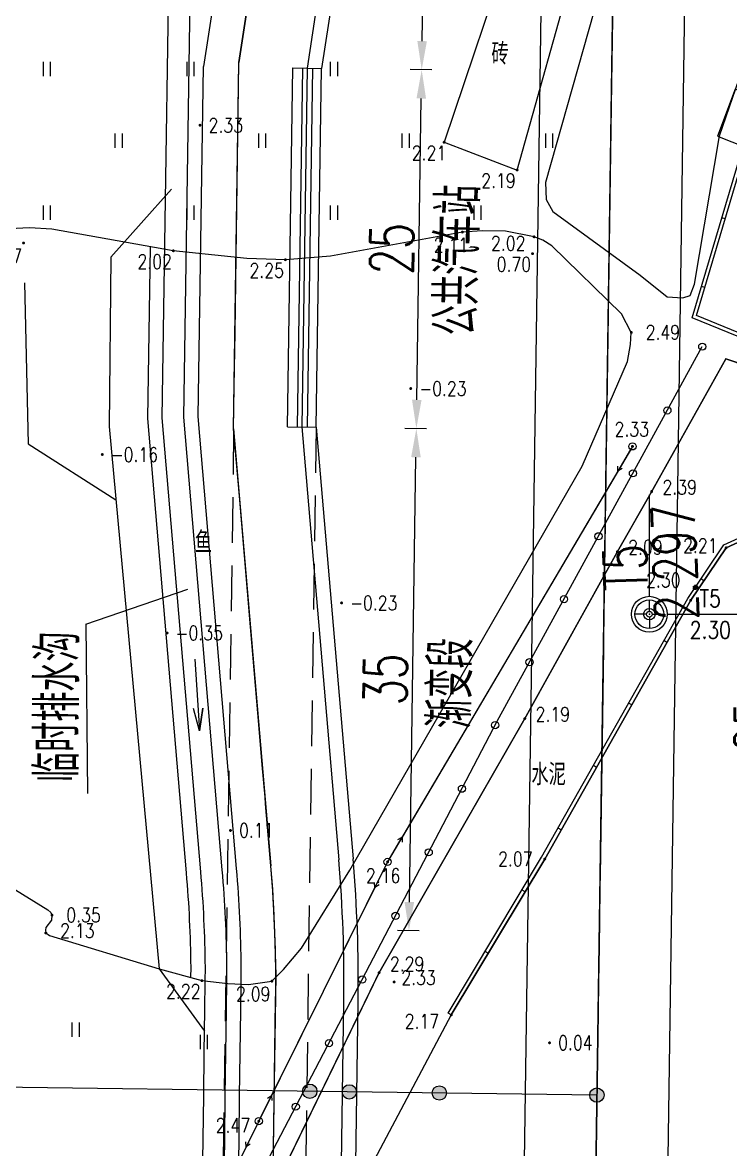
# Model space of a CAD drawing. Extents: x 500036 to 1001740, y 2543128 to 5086681.
# Drawn here: x 500751.7 to 500801.1, y 2544251.9 to 2544330.5 of the extents above; entities that cross this region are included whole.
import ezdxf
from ezdxf.enums import TextEntityAlignment as Align

# ---------------------------------------------------------------- set-up
doc = ezdxf.new("R2010")
doc.units = 0
doc.header["$LTSCALE"] = 0.5
doc.linetypes.add('CENTER', pattern=[50.8, 31.75, -6.35, 6.35, -6.35])
doc.linetypes.add('HIDDEN', pattern=[9.525, 6.35, -3.175])
doc.layers.get('0').update_dxf_attribs({"linetype": 'CONTINUOUS', "lineweight": 5})
doc.layers.get('Defpoints').update_dxf_attribs({"linetype": 'CONTINUOUS'})
for name, color, linetype in [('0-文字', 7, 'CONTINUOUS'), ('1-村民住宅', 7, 'CONTINUOUS'), ('GCD', 8, 'CONTINUOUS'), ('LJBX', 7, 'CONTINUOUS'), ('SPX', 4, 'CONTINUOUS'), ('zhix', 2, 'CONTINUOUS'), ('分隔带', 3, 'CONTINUOUS'), ('图框', 7, 'CONTINUOUS'), ('地形图', 8, 'CONTINUOUS'), ('控制导线点', 7, 'CONTINUOUS'), ('桥梁', 6, 'CONTINUOUS'), ('流水线', 5, 'CONTINUOUS'), ('路基边线', 1, 'CONTINUOUS'), ('路面边线', 7, 'CONTINUOUS')]:
    doc.layers.add(name, color=color, linetype=linetype)
doc.layers.add('标注', color=4, linetype='CONTINUOUS', lineweight=15)
doc.styles.add('HZ', font='romans.shx', dxfattribs={"width": 0.8, "bigfont": 'hztxt.shx'})
doc.styles.get("Standard").update_dxf_attribs({"font": 'simplex1.shx', "width": 0.7, "bigfont": 'hztxt.shx'})
doc.linetypes.add('10421', pattern='A,2,[150,AAA.SHX,S=1,R=0,X=0,Y=1],1e-11', length=2)
doc.dimstyles.new('比例1000', dxfattribs={"dimtxt": 3, "dimasz": 2, "dimexe": 0.8, "dimexo": 0.8, "dimgap": 0.4, "dimtad": 1, "dimdsep": 46, "dimtxsty": 'Standard', "dimcen": 0.09, "dimclrd": 256, "dimclre": 256, "dimclrt": 7, "dimadec": 0, "dimazin": 0, "dimtfac": 1, "dimtix": 1, "dimtmove": 0, "dimatfit": 3, "dimfxl": 0, "dimtolj": 1, "dimtzin": 0, "dimarcsym": 0})

# ---------------------------------------------------------------- blocks, each defined once
blk = doc.blocks.new('*D8')
at = {"layer": 'Defpoints', "color": 0}
for p in [(500779.932, 2544352.156), (500781.437, 2544352.134), (500781.066, 2544327.136)]:
    blk.add_point(p, dxfattribs=at)
at = {"layer": '标注', "lineweight": -2}
for p, q in [((500780.637, 2544352.146), (500779.132, 2544352.168)), ((500779.59, 2544329.159), (500779.902, 2544350.156)), ((500780.266, 2544327.148), (500778.761, 2544327.171))]:
    blk.add_line(p, q, dxfattribs=at)
at = {"layer": '标注'}
for points in [[(500779.569, 2544350.161), (500780.235, 2544350.151), (500779.932, 2544352.156)], [(500779.257, 2544329.164), (500779.924, 2544329.154), (500779.561, 2544327.159)]]:
    blk.add_solid(points, dxfattribs=at)
at = {"layer": '标注', "color": 7, "insert": (500777.846, 2544339.686), "char_height": 3, "attachment_point": 5, "rotation": 89.14939}
blk.add_mtext('\\A1;25', dxfattribs=at)
blk = doc.blocks.new('*D9')
at = {"layer": 'Defpoints', "color": 0}
for p in [(500779.189, 2544302.162), (500780.694, 2544302.139), (500780.175, 2544267.143)]:
    blk.add_point(p, dxfattribs=at)
at = {"layer": '标注', "lineweight": -2}
for p, q in [((500779.894, 2544302.151), (500778.39, 2544302.173)), ((500778.7, 2544269.165), (500779.16, 2544300.162)), ((500779.375, 2544267.155), (500777.87, 2544267.177))]:
    blk.add_line(p, q, dxfattribs=at)
at = {"layer": '标注'}
for points in [[(500778.826, 2544300.167), (500779.493, 2544300.157), (500779.189, 2544302.162)], [(500778.366, 2544269.17), (500779.033, 2544269.16), (500778.67, 2544267.165)]]:
    blk.add_solid(points, dxfattribs=at)
at = {"layer": '标注', "color": 7, "insert": (500777.03, 2544284.692), "char_height": 3, "attachment_point": 5, "rotation": 89.14939}
blk.add_mtext('\\A1;35', dxfattribs=at)
blk = doc.blocks.new('*D11')
at = {"layer": 'Defpoints', "color": 0}
for p in [(500804.951, 2544293.82), (500806.456, 2544293.797), (500806.085, 2544268.8)]:
    blk.add_point(p, dxfattribs=at)
at = {"layer": '标注', "lineweight": -2}
for p, q in [((500805.656, 2544293.809), (500804.151, 2544293.831)), ((500804.61, 2544270.822), (500804.922, 2544291.82)), ((500805.285, 2544268.812), (500803.78, 2544268.834))]:
    blk.add_line(p, q, dxfattribs=at)
at = {"layer": '标注'}
for points in [[(500804.588, 2544291.825), (500805.255, 2544291.815), (500804.951, 2544293.82)], [(500804.277, 2544270.827), (500804.943, 2544270.817), (500804.58, 2544268.822)]]:
    blk.add_solid(points, dxfattribs=at)
at = {"layer": '标注', "color": 7, "insert": (500802.866, 2544281.349), "char_height": 3, "attachment_point": 5, "rotation": 89.14939}
blk.add_mtext('\\A1;25', dxfattribs=at)
blk = doc.blocks.new('*D12')
at = {"layer": 'Defpoints', "color": 0}
for p in [(500779.561, 2544327.159), (500781.066, 2544327.136), (500780.694, 2544302.139)]:
    blk.add_point(p, dxfattribs=at)
at = {"layer": '标注', "lineweight": -2}
for p, q in [((500780.266, 2544327.148), (500778.761, 2544327.171)), ((500779.219, 2544304.161), (500779.531, 2544325.159)), ((500779.894, 2544302.151), (500778.39, 2544302.173))]:
    blk.add_line(p, q, dxfattribs=at)
at = {"layer": '标注'}
for points in [[(500779.198, 2544325.164), (500779.864, 2544325.154), (500779.561, 2544327.159)], [(500778.886, 2544304.166), (500779.552, 2544304.156), (500779.189, 2544302.162)]]:
    blk.add_solid(points, dxfattribs=at)
at = {"layer": '标注', "color": 7, "insert": (500777.475, 2544314.688), "char_height": 3, "attachment_point": 5, "rotation": 89.14939}
blk.add_mtext('\\A1;25', dxfattribs=at)
blk = doc.blocks.new('*D18')
at = {"layer": 'Defpoints', "color": 0, "linetype": 'ByBlock'}
for p in [(500795.244, 2544494.72), (500765.209, 2544215.553), (500795.314, 2544209.967), (500817.01, 2544201.398), (500790.911, 2544194.774)]:
    blk.add_point(p, dxfattribs=at)
at = {"layer": '标注', "linetype": 'ByBlock', "lineweight": -2}
blk.add_arc((500791.109, 2544208.475), 4.461, 10.6219, 63.26726, dxfattribs=at)
at = {"layer": '标注', "linetype": 'ByBlock'}
for points in [[(500793.037, 2544212.136), (500793.195, 2544212.784), (500791.174, 2544212.936)], [(500795.827, 2544209.284), (500795.161, 2544209.311), (500795.413, 2544207.299)]]:
    blk.add_solid(points, dxfattribs=at)
at = {"layer": '标注', "color": 7, "linetype": 'ByBlock', "insert": (500796.193, 2544212.299), "char_height": 3, "attachment_point": 5, "rotation": 306.94458}
blk.add_mtext('\\A1;104°', dxfattribs=at)
blk = doc.blocks.new('*D33')
at = {"layer": 'Defpoints', "color": 0}
for p in [(500795.428, 2544508.137), (500796.374, 2544402.498), (500771.353, 2544398.58), (500816.348, 2544397.93), (500790.78, 2544186.224)]:
    blk.add_point(p, dxfattribs=at)
at = {"layer": '标注', "lineweight": -2}
blk.add_arc((500793.842, 2544398.255), 4.941, 22.52563, 65.82001, dxfattribs=at)
at = {"layer": '标注'}
for points in [[(500795.793, 2544402.438), (500795.938, 2544403.088), (500793.913, 2544403.196)], [(500798.733, 2544400.211), (500798.078, 2544400.086), (500798.782, 2544398.184)]]:
    blk.add_solid(points, dxfattribs=at)
at = {"layer": '标注', "color": 7, "insert": (500798.748, 2544403.022), "char_height": 3, "attachment_point": 5, "rotation": 314.17282}
blk.add_mtext('\\A1;90°', dxfattribs=at)
blk = doc.blocks.new('控制导线点')
at = {"layer": '控制导线点'}
for p, q in [((500962.192, 2543568.346, 3.298), (500962.192, 2543569.946)), ((500961.792, 2543567.946, 3.298), (500960.192, 2543567.946)), ((500962.192, 2543567.546, 3.298), (500962.192, 2543565.946)), ((500962.592, 2543567.946, 3.298), (500964.192, 2543567.946))]:
    blk.add_line(p, q, dxfattribs=at)
for centre, radius in [((500962.192, 2543567.946), 2.5), ((500962.192, 2543567.946), 2), ((500962.192, 2543567.946, 3.298), 0.4)]:
    blk.add_circle(centre, radius, dxfattribs=at)
blk = doc.blocks.new('GC200')
at = {"linetype": 'Continuous', "const_width": 0.2, "flags": 128}
blk.add_lwpolyline([(-0.1, 0, 1), (0.1, 0, 1)], format="xyb", close=True, dxfattribs=at)
blk = doc.blocks.new('gc117')
blk.add_circle((0, 0), 0.8)
blk.add_point((0, 0))
blk = doc.blocks.new('gc170')
at = {"linetype": 'Continuous'}
blk.add_circle((0, 0), 0.5, dxfattribs=at)
blk = doc.blocks.new('gc121')
for p, q in [((-0.5, -1), (-0.5, 1)), ((0.5, -1), (0.5, 1))]:
    blk.add_line(p, q)
blk = doc.blocks.new('gc013b')
at = {"linetype": 'Continuous'}
blk.add_line((0.5, 0), (4, 0), dxfattribs=at)
at = {"linetype": 'Continuous', "flags": 128}
blk.add_lwpolyline([(3.39, 0.35), (4, 0), (3.39, -0.35)], dxfattribs=at)

msp = doc.modelspace()

# ---------------------------------------------------------------- hatches: boundary and pattern name
at = {"layer": '路面边线'}
h = msp.add_hatch(color=256, dxfattribs=at)
edge = h.paths.add_edge_path()
edge.add_arc((500771.765, 2544255.977), 0.5, 0, 360)
h = msp.add_hatch(color=256, dxfattribs=at)
edge = h.paths.add_edge_path()
edge.add_arc((500774.518, 2544255.936), 0.5, 0, 360)
h = msp.add_hatch(color=256, dxfattribs=at)
edge = h.paths.add_edge_path()
edge.add_arc((500780.79, 2544255.857), 0.5, 0, 360)
h = msp.add_hatch(color=256, dxfattribs=at)
edge = h.paths.add_edge_path()
edge.add_arc((500791.766, 2544255.711), 0.5, 0, 360)

# ---------------------------------------------------------------- linework, layer by layer
at = {"layer": '1-村民住宅', "linetype": 'ByBlock'}
for p, q in [((500775.368, 2544345.322), (500772.573, 2544327.259)), ((500772.212, 2544302.259), (500774.781, 2544272.185))]:
    msp.add_line(p, q, dxfattribs=at)
msp.add_arc((500675.144, 2544263.672), 100, 359.17249, 4.88358, dxfattribs=at)
at = {"layer": 'LJBX', "flags": 128}
for points in [[(500768.645, 2544276.472), (500768.453, 2544278.724), (500768.237, 2544281.264), (500767.634, 2544288.345), (500767.211, 2544293.303), (500766.858, 2544297.448), (500766.459, 2544302.129), (500766.501, 2544305.057), (500766.557, 2544308.871), (500766.633, 2544314.154), (500766.828, 2544327.67), (500769.934, 2544347.908), (500770.531, 2544353.569), (500770.815, 2544361.334)], [(500769.193, 2544249.094), (500769.237, 2544252.094), (500769.28, 2544255.093), (500769.323, 2544258.093), (500769.367, 2544261.093), (500769.41, 2544264.092), (500769.335, 2544267.007), (500769.177, 2544270.07), (500768.938, 2544273.04), (500768.684, 2544276.014), (500768.645, 2544276.472)]]:
    msp.add_lwpolyline(points, dxfattribs=at)
at = {"layer": 'SPX'}
msp.add_line((500766.944, 2544344.251), (500764.357, 2544327.392), dxfattribs=at)
at = {"layer": 'SPX', "flags": 128}
for points in [[(500765.487, 2544225.378), (500765.503, 2544226.645), (500765.541, 2544229.645), (500765.58, 2544232.645), (500765.618, 2544235.644), (500765.657, 2544238.644), (500765.695, 2544241.644), (500765.721, 2544243.644), (500765.759, 2544246.644), (500765.797, 2544249.643), (500765.836, 2544252.643), (500765.874, 2544255.643), (500765.913, 2544258.643), (500765.951, 2544261.642), (500765.977, 2544263.642), (500765.989, 2544264.623, 0.018694), (500765.664, 2544271.406), (500762.976, 2544302.958), (500763.669, 2544347.412)], [(500763.993, 2544225.838), (500764.003, 2544226.664), (500764.042, 2544229.664), (500764.08, 2544232.664), (500764.118, 2544235.664), (500764.157, 2544238.663), (500764.195, 2544241.663), (500764.221, 2544243.663), (500764.259, 2544246.663), (500764.298, 2544249.662), (500764.336, 2544252.662), (500764.374, 2544255.662), (500764.413, 2544258.662), (500764.451, 2544261.662), (500764.477, 2544263.661), (500764.489, 2544264.625, 0.018645), (500764.17, 2544271.278), (500761.475, 2544302.906), (500762.162, 2544346.973)], [(500766.797, 2544249.63), (500766.836, 2544252.63), (500766.874, 2544255.63), (500766.913, 2544258.63), (500766.951, 2544261.629), (500766.977, 2544263.629), (500766.989, 2544264.622, 0.018725), (500766.661, 2544271.491), (500763.977, 2544302.993), (500764.357, 2544327.392)], [(500763.48, 2544263.897), (500763.489, 2544264.626, 0.018612), (500763.173, 2544271.193), (500760.475, 2544302.871), (500760.661, 2544314.828)]]:
    msp.add_lwpolyline(points, format="xyb", dxfattribs=at)
for points in [[(500762.118, 2544318.85), (500757.891, 2544314.095), (500757.774, 2544302.309), (500761.261, 2544264.504), (500764.432, 2544260.162)], [(500763.993, 2544225.838), (500764.003, 2544226.664), (500764.042, 2544229.664), (500764.08, 2544232.664), (500764.118, 2544235.664), (500764.157, 2544238.663), (500764.195, 2544241.663), (500764.221, 2544243.663), (500764.259, 2544246.663), (500764.298, 2544249.662), (500764.336, 2544252.662), (500764.374, 2544255.662), (500764.413, 2544258.662), (500764.451, 2544261.662), (500764.477, 2544263.661)], [(500765.487, 2544225.378), (500765.503, 2544226.645), (500765.541, 2544229.645), (500765.58, 2544232.645), (500765.618, 2544235.644), (500765.657, 2544238.644), (500765.695, 2544241.644), (500765.721, 2544243.644), (500765.759, 2544246.644), (500765.797, 2544249.643), (500765.836, 2544252.643), (500765.874, 2544255.643), (500765.913, 2544258.643), (500765.951, 2544261.642), (500765.977, 2544263.642)]]:
    msp.add_lwpolyline(points, dxfattribs=at)
at = {"layer": 'zhix', "linetype": 'CENTER', "flags": 128}
msp.add_lwpolyline([(500790.911, 2544194.774), (500795.244, 2544494.72)], dxfattribs=at)
at = {"layer": '分隔带'}
for p, q in [((500774.64, 2544347.268), (500771.573, 2544327.274)), ((500771.214, 2544302.273), (500773.785, 2544272.1))]:
    msp.add_line(p, q, dxfattribs=at)
at = {"layer": '分隔带', "flags": 128}
for points in [[(500786.153, 2544211.031), (500790.244, 2544494.788, 0.000002), (500790.244, 2544494.795, 0.032339), (500786.259, 2544633.817, -0.016221), (500780.433, 2544704.373)], [(500796.153, 2544211.031), (500800.243, 2544494.643, 0.032342), (500790.232, 2544634.275, -0.016221), (500784.428, 2544704.573)]]:
    msp.add_lwpolyline(points, format="xyb", dxfattribs=at)
msp.add_lwpolyline([(500773.296, 2544204.216), (500774.134, 2544262.242)], dxfattribs=at)
at = {"layer": '分隔带'}
msp.add_arc((500675.144, 2544263.672), 99, 359.17249, 4.88358, dxfattribs=at)
at = {"layer": '图框'}
msp.add_line((500771.573, 2544327.274), (500771.214, 2544302.273), dxfattribs=at)
at = {"layer": '地形图', "color": 1, "linetype": 'Continuous'}
msp.add_line((500790.78, 2544186.224), (500795.428, 2544508.137), dxfattribs=at)
at = {"layer": '地形图', "linetype": 'Continuous'}
for p, q in [((500800.713, 2544316.775), (500800.473, 2544316.846)), ((500799.295, 2544311.98), (500799.055, 2544312.051)), ((500793.233, 2544299.193), (500778.199, 2544273.685)), ((500799.219, 2544291.545), (500799.012, 2544291.685)), ((500796.673, 2544289.22), (500802.673, 2544289.22)), ((500796.651, 2544287.259), (500796.434, 2544287.382)), ((500794.195, 2544282.904), (500793.977, 2544283.027)), ((500791.738, 2544278.549), (500791.521, 2544278.672)), ((500789.282, 2544274.194), (500789.064, 2544274.317)), ((500776.294, 2544270.171), (500769.101, 2544255.688)), ((500786.764, 2544269.875), (500786.55, 2544270.003)), ((500784.194, 2544265.586), (500783.98, 2544265.714)), ((500781.624, 2544261.297), (500781.41, 2544261.426)), ((500767.328, 2544252.102), (500752.764, 2544222.485))]:
    msp.add_line(p, q, dxfattribs=at)
at = {"layer": '地形图', "color": 1, "linetype": 'Continuous', "flags": 128}
msp.add_lwpolyline([(500790.755, 2544184.474), (500795.453, 2544509.887)], dxfattribs=at)
at = {"layer": '地形图', "linetype": '10421', "flags": 128}
for points, elevation in [([(500862.838, 2544383.764), (500849.873, 2544390.808), (500846.912, 2544392.003), (500842.435, 2544393.883), (500835.403, 2544396.489), (500825.81, 2544400.481), (500824.724, 2544400.999), (500823.871, 2544401.529), (500818.49, 2544405.717), (500817.006, 2544406.688), (500815.89, 2544407.249), (500809.774, 2544409.971), (500809.046, 2544410.1), (500808.301, 2544409.864), (500798.477, 2544400.156), (500787.89, 2544390.853), (500778.257, 2544382.405), (500775.173, 2544378.497), (500773.533, 2544375.484), (500772.246, 2544372.09), (500769.999, 2544365.918), (500769.488, 2544362.749), (500769.488, 2544362.749), (500769.295, 2544359.961), (500770.766, 2544350.915), (500771.216, 2544349.569), (500771.6, 2544348.604), (500772.591, 2544347.544), (500774.264, 2544346.135), (500779.556, 2544342.391), (500782.14, 2544340.686), (500791.823, 2544336.314), (500792.144, 2544335.952), (500792.361, 2544335.45), (500792.415, 2544334.807), (500792.291, 2544333.852), (500788.186, 2544319.304), (500788.225, 2544318.119), (500788.69, 2544317.289), (500794.793, 2544312.859), (500796.661, 2544311.334), (500797.758, 2544311.271), (500798.257, 2544311.43), (500798.573, 2544312.214), (500800.317, 2544322.567), (500801.915, 2544327.216), (500803.487, 2544330.264), (500805.737, 2544333.583), (500810.47, 2544342.214), (500812.261, 2544345.879), (500816.075, 2544354.173), (500816.626, 2544354.829), (500817.243, 2544355.253), (500817.843, 2544355.272), (500818.449, 2544355.084), (500821.652, 2544353.077), (500822.948, 2544352.146), (500824.781, 2544350.778), (500829.43, 2544346.803), (500830.76, 2544346.134), (500832.047, 2544346.373), (500833.135, 2544347.072), (500834.942, 2544348.807), (500842.144, 2544356.272), (500843.276, 2544357.582), (500843.495, 2544358.056), (500843.632, 2544358.703), (500843.678, 2544359.499), (500843.244, 2544360.556), (500842.881, 2544361.615), (500843.064, 2544362.655), (500844.286, 2544363.97), (500845.886, 2544365.64), (500847.142, 2544366.099), (500852.175, 2544367.081), (500856.478, 2544368.293), (500859.066, 2544369.285), (500864.395, 2544371.777), (500866.668, 2544373.947), (500867.522, 2544378.827), (500866.35, 2544381.545), (500864.57, 2544383.045)], 1.608), ([(500794.166, 2544308.858), (500793.474, 2544310.152), (500788.617, 2544314.888), (500787.996, 2544315.299), (500787.392, 2544315.522), (500785.404, 2544315.911), (500783.764, 2544315.928), (500782.399, 2544315.851), (500773.205, 2544314.178), (500770.064, 2544313.924), (500767.382, 2544314.008), (500762.255, 2544314.546), (500753.797, 2544316.043), (500752.228, 2544316.146), (500750.86, 2544316.069), (500748.69, 2544315.339), (500738.035, 2544310.482), (500736.376, 2544309.4), (500734.944, 2544308.9), (500733.932, 2544308.058), (500733.523, 2544306.839), (500733.726, 2544305.309), (500734.049, 2544303.965), (500734.96, 2544302.132), (500737.754, 2544296.978), (500739.5, 2544294.697), (500740.741, 2544293.239), (500741.505, 2544292.64), (500744.896, 2544290.803), (500745.862, 2544290.134), (500747.253, 2544289.086), (500748.892, 2544287.557), (500749.484, 2544286.617), (500749.688, 2544285.893), (500749.787, 2544285.067), (500749.837, 2544284.269), (500749.796, 2544283.095), (500749.061, 2544279.188), (500747.9, 2544273.245), (500747.933, 2544272.493), (500748.146, 2544272.107), (500748.497, 2544271.717), (500753.518, 2544268.632), (500753.716, 2544268.445), (500753.799, 2544268.25), (500753.774, 2544267.901), (500753.375, 2544267.401), (500753.354, 2544267.211), (500753.37, 2544267.01), (500753.623, 2544266.822), (500761.261, 2544264.504), (500764.247, 2544263.687), (500766.062, 2544263.477), (500767.491, 2544263.419), (500769.122, 2544263.649), (500769.938, 2544264.462), (500771.183, 2544265.955), (500774.557, 2544271.388), (500790.732, 2544299.541), (500793.908, 2544306.822), (500794.102, 2544308.015)], 2.492)]:
    msp.add_lwpolyline(points, close=True, dxfattribs=dict(at, elevation=elevation))
at = {"layer": '地形图', "linetype": 'Continuous', "elevation": 1.925, "flags": 128}
msp.add_lwpolyline([(500790.373, 2544335.016), (500785.98, 2544336.533), (500781.124, 2544322.113), (500786.21, 2544320.176)], close=True, dxfattribs=at)
at = {"layer": '地形图', "linetype": 'Continuous'}
msp.add_lwpolyline([(500801.41, 2544325.81), (500800.17, 2544322.53), (500802.18, 2544321.74), (500803.42, 2544325.02)], close=True, dxfattribs=at)
at = {"layer": '地形图', "linetype": 'Continuous', "flags": 128}
for points in [[(500808.665, 2544304.383), (500809.062, 2544305.537), (500798.415, 2544309.885), (500801.952, 2544321.848)], [(500752.266, 2544219.449), (500784.829, 2544281.778), (500799.113, 2544307.868)], [(500794.248, 2544300.916), (500777.184, 2544271.962), (500768.211, 2544253.897), (500751.881, 2544220.69)], [(500781.41, 2544261.426), (500787.92, 2544272.289), (500798.094, 2544290.326), (500800.608, 2544294.049), (500802.395, 2544294.871), (500804.775, 2544294.943), (500808.632, 2544293.664)], [(500781.624, 2544261.297), (500788.136, 2544272.163), (500798.307, 2544290.194), (500800.776, 2544293.851), (500802.453, 2544294.623), (500804.738, 2544294.692), (500808.553, 2544293.427)]]:
    msp.add_lwpolyline(points, dxfattribs=at)
at = {"layer": '地形图', "linetype": 'Continuous', "elevation": 2.576, "flags": 128}
msp.add_lwpolyline([(500808.901, 2544304.302), (500809.375, 2544305.679), (500798.718, 2544310.031), (500802.192, 2544321.777)], dxfattribs=at)
at = {"layer": '地形图', "linetype": 'Continuous', "const_width": 0.1, "flags": 128}
for points in [[(500795.588, 2544297.774), (500800.754, 2544307.018), (500808.155, 2544304.536)], [(500696.807, 2544207.731), (500724.694, 2544206.072), (500742.489, 2544205.023), (500743.923, 2544206.103), (500745.161, 2544207.557), (500752.359, 2544218.178), (500763.399, 2544237.074), (500776.595, 2544264.245), (500786.745, 2544281.949), (500793.199, 2544293.581), (500795.588, 2544297.774)]]:
    msp.add_lwpolyline(points, dxfattribs=at)
at = {"layer": '地形图', "linetype": '10421', "flags": 128}
msp.add_lwpolyline([(500808.553, 2544293.427), (500804.738, 2544294.692), (500802.453, 2544294.623), (500800.776, 2544293.851), (500798.307, 2544290.194), (500788.136, 2544272.163), (500781.624, 2544261.297), (500770.485, 2544240.309), (500763.73, 2544227.17), (500762.666, 2544225.426)], dxfattribs=at)
at = {"layer": '控制导线点'}
msp.add_line((500795.423, 2544290.47, -3.223), (500795.423, 2544297.55, -3.223), dxfattribs=at)
at = {"layer": '桥梁', "color": 7}
for p, q in [((500751.874, 2544312.317), (500752.131, 2544301.097)), ((500752.131, 2544301.097), (500758.246, 2544297.187)), ((500756.165, 2544288.537), (500763.276, 2544290.973)), ((500756.165, 2544288.537), (500756.281, 2544276.731))]:
    msp.add_line(p, q, dxfattribs=at)
at = {"layer": '流水线', "flags": 128}
msp.add_lwpolyline([(500763.759, 2544286.09), (500764.09, 2544281.101), (500764.318, 2544282.684), (500764.09, 2544281.101), (500763.654, 2544282.641)], dxfattribs=at)
at = {"layer": '路基边线'}
for p, q in [((500769.945, 2544347.988), (500766.828, 2544327.67)), ((500766.459, 2544302.129), (500769.052, 2544271.697)), ((500768.519, 2544202.403), (500769.384, 2544262.311))]:
    msp.add_line(p, q, dxfattribs=at)
at = {"layer": '路基边线', "linetype": 'HIDDEN'}
msp.add_line((500766.459, 2544302.129), (500765.025, 2544202.836), dxfattribs=at)
at = {"layer": '路基边线', "flags": 128}
msp.add_lwpolyline([(500766.459, 2544302.129), (500766.828, 2544327.67)], dxfattribs=at)
at = {"layer": '路基边线'}
msp.add_arc((500675.144, 2544263.672), 94.25, 359.17249, 4.88358, dxfattribs=at)
at = {"layer": '路面边线'}
for p, q in [((500770.573, 2544327.288), (500772.573, 2544327.26)), ((500770.214, 2544302.288), (500772.214, 2544302.259)), ((500791.766, 2544255.711), (500738.217, 2544256.423))]:
    msp.add_line(p, q, dxfattribs=at)
at = {"layer": '路面边线', "linetype": 'HIDDEN'}
msp.add_line((500772.212, 2544302.259), (500770.771, 2544202.526), dxfattribs=at)
at = {"layer": '路面边线', "flags": 128}
for points in [[(500770.214, 2544302.288), (500770.573, 2544327.288)], [(500770.914, 2544302.278), (500771.273, 2544327.278)], [(500771.614, 2544302.268), (500771.973, 2544327.268)], [(500772.212, 2544302.262), (500772.573, 2544327.26)], [(500772.214, 2544302.259), (500772.573, 2544327.26)], [(500774.34, 2544207.264), (500775.134, 2544262.228)]]:
    msp.add_lwpolyline(points, dxfattribs=at)
at = {"layer": '路面边线'}
for centre in [(500771.765, 2544255.977), (500774.518, 2544255.936), (500780.79, 2544255.857), (500791.766, 2544255.711)]:
    msp.add_circle(centre, 0.5, dxfattribs=at)

# ---------------------------------------------------------------- block references
at = {"layer": '地形图', "linetype": 'Continuous', "xscale": 0.5, "yscale": 0.5}
for name, p in [('gc121', (500753.458, 2544327.215)), ('gc121', (500763.458, 2544327.215)), ('gc121', (500773.458, 2544327.215)), ('gc121', (500758.458, 2544322.215)), ('gc121', (500768.458, 2544322.215)), ('gc121', (500778.458, 2544322.215)), ('gc121', (500788.458, 2544322.215)), ('gc121', (500753.458, 2544317.215)), ('gc121', (500763.458, 2544317.215)), ('gc121', (500773.458, 2544317.215)), ('gc121', (500783.458, 2544317.215)), ('gc170', (500794.248, 2544300.916)), ('gc117', (500795.423, 2544289.22, 2.297)), ('gc170', (500777.184, 2544271.962)), ('gc121', (500755.463, 2544260.261)), ('gc121', (500764.39, 2544259.412)), ('gc170', (500768.211, 2544253.897))]:
    msp.add_blockref(name, p, dxfattribs=at)
at = {"layer": '地形图', "linetype": 'Continuous'}
ref = msp.add_blockref('GC200', (500764.112, 2544323.296, 2.33), dxfattribs=dict(at, xscale=0.5, yscale=0.5, zscale=0.5))
ref.add_attrib('height', '2.33', dxfattribs={"layer": 'GCD', "linetype": 'Continuous', "height": 1, "style": 'HZ', "width": 0.8}).set_placement((500764.712, 2544323.296, 2.33), align=Align.MIDDLE_LEFT)
ref = msp.add_blockref('GC200', (500781.124, 2544322.113, 2.207), dxfattribs=dict(at, xscale=0.5, yscale=0.5, zscale=0.5))
ref.add_attrib('height', '2.21', dxfattribs={"layer": 'GCD', "linetype": 'Continuous', "height": 1, "style": 'HZ', "width": 0.8}).set_placement((500778.874, 2544321.363, 2.21), align=Align.MIDDLE_LEFT)
ref = msp.add_blockref('GC200', (500786.21, 2544320.176, 2.19), dxfattribs=dict(at, xscale=0.5, yscale=0.5, zscale=0.5))
ref.add_attrib('height', '2.19', dxfattribs={"layer": 'GCD', "linetype": 'Continuous', "height": 1, "style": 'HZ', "width": 0.8}).set_placement((500783.71, 2544319.426, 2.19), align=Align.MIDDLE_LEFT)
ref = msp.add_blockref('GC200', (500782.399, 2544315.851, 2.111), dxfattribs=dict(at, xscale=0.5, yscale=0.5, zscale=0.5))
ref.add_attrib('height', '2.11', dxfattribs={"layer": 'GCD', "linetype": 'Continuous', "height": 1, "style": 'HZ', "width": 0.8}).set_placement((500780.399, 2544314.951, 2.11), align=Align.MIDDLE_LEFT)
ref = msp.add_blockref('GC200', (500751.817, 2544315.09, 0.768), dxfattribs=dict(at, xscale=0.5, yscale=0.5, zscale=0.5))
ref.add_attrib('height', '0.77', dxfattribs={"layer": 'GCD', "linetype": 'Continuous', "height": 1, "style": 'HZ', "width": 0.8}).set_placement((500749.317, 2544314.19, 0.77), align=Align.MIDDLE_LEFT)
ref = msp.add_blockref('GC200', (500787.392, 2544315.522, 2.023), dxfattribs=dict(at, xscale=0.5, yscale=0.5, zscale=0.5))
ref.add_attrib('height', '2.02', dxfattribs={"layer": 'GCD', "linetype": 'Continuous', "height": 1, "style": 'HZ', "width": 0.8}).set_placement((500784.392, 2544315.072, 2.02), align=Align.MIDDLE_LEFT)
ref = msp.add_blockref('GC200', (500762.255, 2544314.546, 2.024), dxfattribs=dict(at, xscale=0.5, yscale=0.5, zscale=0.5))
ref.add_attrib('height', '2.02', dxfattribs={"layer": 'GCD', "linetype": 'Continuous', "height": 1, "style": 'HZ', "width": 0.8}).set_placement((500759.755, 2544313.796, 2.02), align=Align.MIDDLE_LEFT)
ref = msp.add_blockref('GC200', (500787.285, 2544314.349, 0.701), dxfattribs=dict(at, xscale=0.5, yscale=0.5, zscale=0.5))
ref.add_attrib('height', '0.70', dxfattribs={"layer": 'GCD', "linetype": 'Continuous', "height": 1, "style": 'HZ', "width": 0.8}).set_placement((500784.785, 2544313.599, 0.7), align=Align.MIDDLE_LEFT)
ref = msp.add_blockref('GC200', (500770.064, 2544313.924, 2.251), dxfattribs=dict(at, xscale=0.5, yscale=0.5, zscale=0.5))
ref.add_attrib('height', '2.25', dxfattribs={"layer": 'GCD', "linetype": 'Continuous', "height": 1, "style": 'HZ', "width": 0.8}).set_placement((500767.564, 2544313.174, 2.25), align=Align.MIDDLE_LEFT)
ref = msp.add_blockref('GC200', (500794.166, 2544308.858, 2.492), dxfattribs=dict(at, xscale=0.5, yscale=0.5, zscale=0.5))
ref.add_attrib('height', '2.49', dxfattribs={"layer": 'GCD', "linetype": 'Continuous', "height": 1, "style": 'HZ', "width": 0.8}).set_placement((500795.166, 2544308.858, 2.49), align=Align.MIDDLE_LEFT)
at = {"layer": '地形图', "linetype": 'Continuous', "yscale": 0.5}
for name, p, xscale, rotation in [('gc170', (500799.113, 2544307.868), 0.500000000160694, 61.298919738154), ('gc170', (500796.68, 2544303.424), 0.500000000160694, 61.298919738154), ('gc013b', (500794.248, 2544300.916), 0.5000000000086261, 239.4870873483448), ('gc170', (500794.279, 2544299.038), 0.500000000160694, 61.298919738154), ('gc170', (500791.878, 2544294.653), 0.500000000160694, 61.298919738154), ('gc170', (500789.477, 2544290.267), 0.500000000160694, 61.298919738154), ('gc170', (500787.075, 2544285.881), 0.500000000160694, 61.298919738154), ('gc170', (500784.68, 2544281.493), 0.4999999998655952, 62.41575438591452), ('gc170', (500782.364, 2544277.061), 0.4999999998655952, 62.41575438591452), ('gc013b', (500777.184, 2544271.962), 0.5000000000086261, 59.48708734834478), ('gc170', (500780.049, 2544272.629), 0.4999999998655952, 62.41575438591452), ('gc013b', (500777.184, 2544271.962), 0.4999999998109269, 243.5861179600119), ('gc170', (500777.734, 2544268.198), 0.4999999998655952, 62.41575438591452), ('gc170', (500775.419, 2544263.766), 0.4999999998655952, 62.41575438591452), ('gc170', (500773.103, 2544259.334), 0.4999999998655952, 62.41575438591452), ('gc013b', (500768.211, 2544253.897), 0.4999999998109269, 63.58611796001193), ('gc170', (500770.788, 2544254.903), 0.4999999998655952, 62.41575438591452), ('gc013b', (500768.211, 2544253.897), 0.5000000000396579, 243.813711449407)]:
    msp.add_blockref(name, p, dxfattribs=dict(at, xscale=xscale, rotation=rotation))
at = {"layer": '地形图', "linetype": 'Continuous'}
ref = msp.add_blockref('GC200', (500778.799, 2544304.949, -0.23), dxfattribs=dict(at, xscale=0.5, yscale=0.5, zscale=0.5))
ref.add_attrib('height', '-0.23', dxfattribs={"layer": 'GCD', "linetype": 'Continuous', "height": 1, "style": 'HZ', "width": 0.8}).set_placement((500779.399, 2544304.949, -0.23), align=Align.MIDDLE_LEFT)
ref = msp.add_blockref('GC200', (500794.248, 2544300.916, 2.328), dxfattribs=dict(at, xscale=0.5, yscale=0.5, zscale=0.5))
ref.add_attrib('height', '2.33', dxfattribs={"layer": 'GCD', "linetype": 'Continuous', "height": 1, "style": 'HZ', "width": 0.8}).set_placement((500792.998, 2544302.116, 2.33), align=Align.MIDDLE_LEFT)
ref = msp.add_blockref('GC200', (500757.302, 2544300.351, -0.16), dxfattribs=dict(at, xscale=0.5, yscale=0.5, zscale=0.5))
ref.add_attrib('height', '-0.16', dxfattribs={"layer": 'GCD', "linetype": 'Continuous', "height": 1, "style": 'HZ', "width": 0.8}).set_placement((500757.902, 2544300.351, -0.16), align=Align.MIDDLE_LEFT)
ref = msp.add_blockref('GC200', (500795.588, 2544297.774, 2.391), dxfattribs=dict(at, xscale=0.5, yscale=0.5, zscale=0.5))
ref.add_attrib('height', '2.39', dxfattribs={"layer": 'GCD', "linetype": 'Continuous', "height": 1, "style": 'HZ', "width": 0.8}).set_placement((500796.338, 2544298.074, 2.39), align=Align.MIDDLE_LEFT)
ref = msp.add_blockref('GC200', (500793.199, 2544293.581, 2.093), dxfattribs=dict(at, xscale=0.5, yscale=0.5, zscale=0.5))
ref.add_attrib('height', '2.09', dxfattribs={"layer": 'GCD', "linetype": 'Continuous', "height": 1, "style": 'HZ', "width": 0.8}).set_placement((500793.949, 2544293.881, 2.09), align=Align.MIDDLE_LEFT)
ref = msp.add_blockref('GC200', (500800.776, 2544293.851, 2.209), dxfattribs=dict(at, xscale=0.5, yscale=0.5, zscale=0.5))
ref.add_attrib('height', '2.21', dxfattribs={"layer": 'GCD', "linetype": 'Continuous', "height": 1, "style": 'HZ', "width": 0.8}).set_placement((500797.776, 2544294.001, 2.21), align=Align.MIDDLE_LEFT)
ref = msp.add_blockref('GC200', (500798.307, 2544290.194, 2.296), dxfattribs=dict(at, xscale=0.5, yscale=0.5, zscale=0.5))
ref.add_attrib('height', '2.30', dxfattribs={"layer": 'GCD', "linetype": 'Continuous', "height": 1, "style": 'HZ', "width": 0.8}).set_placement((500795.2, 2544291.594, 2.3), align=Align.MIDDLE_LEFT)
ref = msp.add_blockref('GC200', (500773.978, 2544290.01, -0.23), dxfattribs=dict(at, xscale=0.5, yscale=0.5, zscale=0.5))
ref.add_attrib('height', '-0.23', dxfattribs={"layer": 'GCD', "linetype": 'Continuous', "height": 1, "style": 'HZ', "width": 0.8}).set_placement((500774.578, 2544290.01, -0.23), align=Align.MIDDLE_LEFT)
ref = msp.add_blockref('GC200', (500761.82, 2544287.912, -0.35), dxfattribs=dict(at, xscale=0.5, yscale=0.5, zscale=0.5))
ref.add_attrib('height', '-0.35', dxfattribs={"layer": 'GCD', "linetype": 'Continuous', "height": 1, "style": 'HZ', "width": 0.8}).set_placement((500762.42, 2544287.912, -0.35), align=Align.MIDDLE_LEFT)
ref = msp.add_blockref('GC200', (500786.745, 2544281.949, 2.191), dxfattribs=dict(at, xscale=0.5, yscale=0.5, zscale=0.5))
ref.add_attrib('height', '2.19', dxfattribs={"layer": 'GCD', "linetype": 'Continuous', "height": 1, "style": 'HZ', "width": 0.8}).set_placement((500787.495, 2544282.249, 2.19), align=Align.MIDDLE_LEFT)
ref = msp.add_blockref('GC200', (500766.236, 2544274.153, 0.11), dxfattribs=dict(at, xscale=0.5, yscale=0.5, zscale=0.5))
ref.add_attrib('height', '0.11', dxfattribs={"layer": 'GCD', "linetype": 'Continuous', "height": 1, "style": 'HZ', "width": 0.8}).set_placement((500766.836, 2544274.153, 0.11), align=Align.MIDDLE_LEFT)
ref = msp.add_blockref('GC200', (500777.184, 2544271.962, 2.164), dxfattribs=dict(at, xscale=0.5, yscale=0.5, zscale=0.5))
ref.add_attrib('height', '2.16', dxfattribs={"layer": 'GCD', "linetype": 'Continuous', "height": 1, "style": 'HZ', "width": 0.8}).set_placement((500775.675, 2544270.991, 2.164), align=Align.MIDDLE_LEFT)
ref = msp.add_blockref('GC200', (500788.136, 2544272.163, 2.074), dxfattribs=dict(at, xscale=0.5, yscale=0.5, zscale=0.5))
ref.add_attrib('height', '2.07', dxfattribs={"layer": 'GCD', "linetype": 'Continuous', "height": 1, "style": 'HZ', "width": 0.8}).set_placement((500784.886, 2544272.163, 2.07), align=Align.MIDDLE_LEFT)
ref = msp.add_blockref('GC200', (500753.799, 2544268.25, 0.353), dxfattribs=dict(at, xscale=0.5, yscale=0.5, zscale=0.5))
ref.add_attrib('height', '0.35', dxfattribs={"layer": 'GCD', "linetype": 'Continuous', "height": 1, "style": 'HZ', "width": 0.8}).set_placement((500754.799, 2544268.25, 0.35), align=Align.MIDDLE_LEFT)
ref = msp.add_blockref('GC200', (500753.37, 2544267.01, 2.132), dxfattribs=dict(at, xscale=0.5, yscale=0.5, zscale=0.5))
ref.add_attrib('height', '2.13', dxfattribs={"layer": 'GCD', "linetype": 'Continuous', "height": 1, "style": 'HZ', "width": 0.8}).set_placement((500754.37, 2544267.16, 2.13), align=Align.MIDDLE_LEFT)
ref = msp.add_blockref('GC200', (500776.595, 2544264.245, 2.291), dxfattribs=dict(at, xscale=0.5, yscale=0.5, zscale=0.5))
ref.add_attrib('height', '2.29', dxfattribs={"layer": 'GCD', "linetype": 'Continuous', "height": 1, "style": 'HZ', "width": 0.8}).set_placement((500777.345, 2544264.845, 2.29), align=Align.MIDDLE_LEFT)
ref = msp.add_blockref('GC200', (500777.64, 2544263.597, 2.33), dxfattribs=dict(at, xscale=0.5, yscale=0.5, zscale=0.5))
ref.add_attrib('height', '2.33', dxfattribs={"layer": 'GCD', "linetype": 'Continuous', "height": 1, "style": 'HZ', "width": 0.8}).set_placement((500778.14, 2544263.897, 2.33), align=Align.MIDDLE_LEFT)
ref = msp.add_blockref('GC200', (500764.247, 2544263.687, 2.225), dxfattribs=dict(at, xscale=0.5, yscale=0.5, zscale=0.5))
ref.add_attrib('height', '2.22', dxfattribs={"layer": 'GCD', "linetype": 'Continuous', "height": 1, "style": 'HZ', "width": 0.8}).set_placement((500761.747, 2544262.937, 2.22), align=Align.MIDDLE_LEFT)
ref = msp.add_blockref('GC200', (500769.122, 2544263.649, 2.093), dxfattribs=dict(at, xscale=0.5, yscale=0.5, zscale=0.5))
ref.add_attrib('height', '2.09', dxfattribs={"layer": 'GCD', "linetype": 'Continuous', "height": 1, "style": 'HZ', "width": 0.8}).set_placement((500766.622, 2544262.749, 2.09), align=Align.MIDDLE_LEFT)
ref = msp.add_blockref('GC200', (500781.624, 2544261.297, 2.167), dxfattribs=dict(at, xscale=0.5, yscale=0.5, zscale=0.5))
ref.add_attrib('height', '2.17', dxfattribs={"layer": 'GCD', "linetype": 'Continuous', "height": 1, "style": 'HZ', "width": 0.8}).set_placement((500778.374, 2544260.847, 2.17), align=Align.MIDDLE_LEFT)
ref = msp.add_blockref('GC200', (500788.47, 2544259.353, 0.04), dxfattribs=dict(at, xscale=0.5, yscale=0.5, zscale=0.5))
ref.add_attrib('height', '0.04', dxfattribs={"layer": 'GCD', "linetype": 'Continuous', "height": 1, "style": 'HZ', "width": 0.8}).set_placement((500789.07, 2544259.353, 0.04), align=Align.MIDDLE_LEFT)
ref = msp.add_blockref('GC200', (500768.211, 2544253.897, 2.473), dxfattribs=dict(at, xscale=0.5, yscale=0.5, zscale=0.5))
ref.add_attrib('height', '2.47', dxfattribs={"layer": 'GCD', "linetype": 'Continuous', "height": 1, "style": 'HZ', "width": 0.8}).set_placement((500765.211, 2544253.597, 2.47), align=Align.MIDDLE_LEFT)
at = {"layer": '控制导线点', "xscale": 0.5, "yscale": 0.5, "zscale": 0.5}
msp.add_blockref('控制导线点', (250314.327, 1272505.247, -3.223), dxfattribs=at)

# ---------------------------------------------------------------- texts
at = {"layer": '0-文字', "ltscale": 1000, "width": 0.7}
msp.add_text('公共汽车站', height=3, rotation=88.75671, dxfattribs=at).set_placement((500782.161, 2544319.156, -1.2), align=Align.MIDDLE_RIGHT)
at = {"layer": '0-文字', "width": 0.7}
msp.add_text('渐变段', height=3, rotation=88.75671, dxfattribs=at).set_placement((500782.999, 2544281.235))
at = {"layer": '地形图', "linetype": 'Continuous', "style": 'HZ', "width": 0.8}
msp.add_text('砖', height=1.5, dxfattribs=at).set_placement((500785.617, 2544328.268), align=Align.MIDDLE_RIGHT)
at = {"layer": '地形图', "linetype": '10421', "style": 'HZ', "width": 0.8}
msp.add_text('鱼', height=1.5, dxfattribs=at).set_placement((500764.354, 2544294.315), align=Align.MIDDLE)
at = {"layer": '地形图', "linetype": 'Continuous', "style": 'HZ', "width": 0.8}
for s, height, p in [('T5', 1.2, (500799.673, 2544290.32)), ('2.30', 1.2, (500799.673, 2544288.12)), ('水泥', 1.5, (500788.403, 2544278.127))]:
    msp.add_text(s, height=height, dxfattribs=at).set_placement(p, align=Align.MIDDLE)
at = {"layer": '控制导线点', "ltscale": 1000, "width": 0.7}
for s, p in [('2.297', (500797.059, 2544296.891, -5.474)), ('T5', (500793.705, 2544294.093, -5.474))]:
    msp.add_text(s, height=3, rotation=91.98239, dxfattribs=at).set_placement(p, align=Align.MIDDLE_RIGHT)
at = {"layer": '桥梁', "color": 7, "width": 0.7}
msp.add_text('临时排水沟', height=3, rotation=89.68661, dxfattribs=at).set_placement((500754.218, 2544288.027), align=Align.MIDDLE_RIGHT)

# ---------------------------------------------------------------- dimensions: what is measured, and where the dimension line sits
at = {"layer": '标注'}
dim = msp.add_angular_dim_2l(base=(500796.374, 2544402.498), line1=((500790.78, 2544186.224), (500795.428, 2544508.137)), line2=((500771.353, 2544398.58), (500816.348, 2544397.93)), dimstyle='比例1000', dxfattribs=at)
dim.commit()
dim.dimension.update_dxf_attribs({"geometry": '*D33', "text_midpoint": (500798.748, 2544403.022)})
at = {"layer": '标注', "linetype": 'ByBlock'}
dim = msp.add_angular_dim_2l(base=(500795.314, 2544209.967), line1=((500765.209, 2544215.553), (500817.01, 2544201.398)), line2=((500790.911, 2544194.774), (500795.244, 2544494.72)), dimstyle='比例1000', dxfattribs=at)
dim.commit()
dim.dimension.update_dxf_attribs({"geometry": '*D18', "text_midpoint": (500796.193, 2544212.299)})
at = {"layer": '标注'}
for p1, p2, picture, middle in [((500781.066, 2544327.136), (500781.437, 2544352.134), '*D8', (500777.846, 2544339.686)), ((500780.694, 2544302.139), (500781.066, 2544327.136), '*D12', (500777.475, 2544314.688)), ((500780.175, 2544267.143), (500780.694, 2544302.139), '*D9', (500777.03, 2544284.692)), ((500806.085, 2544268.8), (500806.456, 2544293.797), '*D11', (500802.866, 2544281.349))]:
    dim = msp.add_aligned_dim(p1=p1, p2=p2, distance=1.505, dimstyle='比例1000', dxfattribs=at)
    dim.commit()
    dim.dimension.update_dxf_attribs({"geometry": picture, "text_midpoint": middle})

doc.saveas('drawing.dxf')
